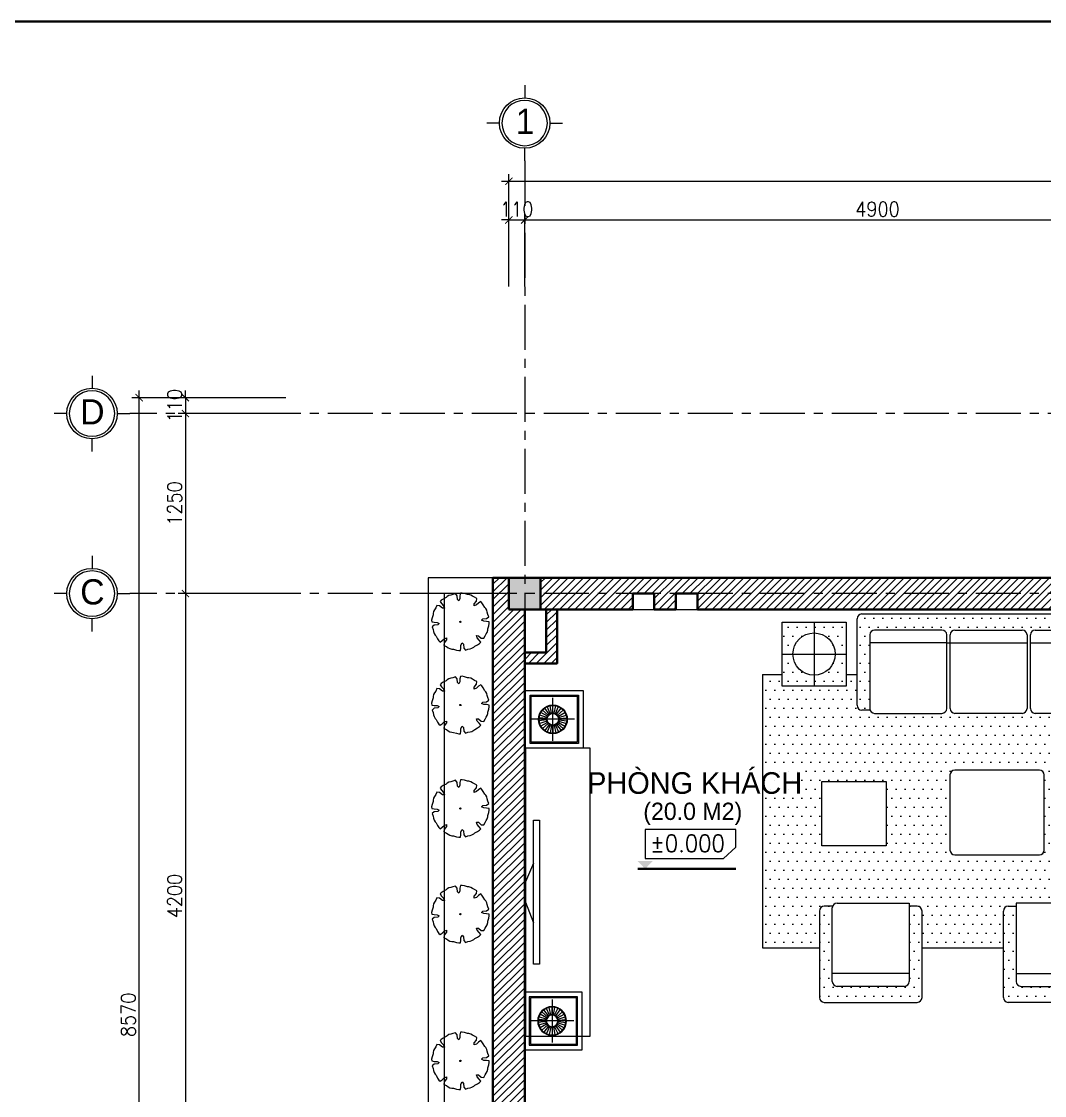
# Model space of a CAD drawing. Header units: millimetres. Extents: x -529782 to -142003, y -492574 to -273331.
# Drawn here: x -371507 to -364402, y -383213 to -375755 of the extents above; entities that cross this region are included whole.
import ezdxf
from ezdxf.enums import TextEntityAlignment as Align

# ---------------------------------------------------------------- set-up
doc = ezdxf.new("R2010")
doc.units = ezdxf.units.MM
doc.header["$LTSCALE"] = 500
doc.header["$MEASUREMENT"] = 0
doc.header["$PDMODE"] = 3
doc.linetypes.add('CENTER', pattern=[2, 1.25, -0.25, 0.25, -0.25])
doc.layers.get('0').update_dxf_attribs({"linetype": 'CONTINUOUS', "lineweight": 13})
doc.layers.get('Defpoints').update_dxf_attribs({"color": 255, "linetype": 'CONTINUOUS', "lineweight": 13})
for name, color, linetype, lineweight in [('1.cat 30', 30, 'CONTINUOUS', 35), ('1.cot', 2, 'CONTINUOUS', 35), ('2.thay 145', 145, 'CONTINUOUS', 18), ('3.manh 08', 8, 'CONTINUOUS', 9), ('7.tim 67', 67, 'CENTER', 9), ('8.vat lieu 08', 8, 'CONTINUOUS', 5), ('9.text \xad white', 7, 'CONTINUOUS', 15), ('CA.thay 145', 145, 'CONTINUOUS', 18), ('noithat', 15, 'CONTINUOUS', 9)]:
    doc.layers.add(name, color=color, linetype=linetype, lineweight=lineweight)
doc.styles.add('CA.JSC1', font='')
doc.styles.get("Standard").update_dxf_attribs({"font": 'txt.shx', "width": 0.9})
doc.styles.get('CA.JSC1').set_extended_font_data('.VnAvantH')
doc.dimstyles.new('CA 50', dxfattribs={"dimscale": 0, "dimtxt": 100, "dimasz": 50, "dimexe": 50, "dimexo": 0, "dimgap": 25, "dimtad": 1, "dimdec": 0, "dimzin": 0, "dimdsep": 46, "dimtxsty": 'Standard', "dimblk": 'ARCHTICK', "dimcen": 0.09, "dimdle": 50, "dimclrd": 256, "dimclre": 256, "dimclrt": 7, "dimadec": 0, "dimazin": 0, "dimtfac": 1, "dimtdec": 0, "dimtix": 1, "dimtmove": 2, "dimatfit": 3, "dimldrblk": 'DOT', "dimfxl": 1, "dimtolj": 1, "dimtzin": 0, "dimarcsym": 0})
pattern_1 = [(45, (-102908.4824256551, 0), (-26.51650429449553, 26.51650429449553), [])]

# ---------------------------------------------------------------- blocks, each defined once
blk = doc.blocks.new('A$C013112A4')
at = {"layer": 'noithat'}
for p, q in [((690.1861529126763, 2696.575533587486), (2609.243248306215, 2696.575533587486)), ((136.1642907708883, 2195.801147557795), (136.1642907708883, 2640.80114756152)), ((136.1642907708883, 2640.80114756152), (581.1642907783389, 2640.80114756152)), ((358.6642907708883, 2640.80114756152), (358.6642907708883, 2195.801147557795)), ((581.1642907783389, 2640.80114756152), (581.1642907783389, 2195.801147557795)), ((656.8111529052258, 2062.450533580035), (656.8111529052258, 2663.200533587486)), ((745.8111529126763, 2551.95053358376), (745.8111529126763, 2040.200533580035)), ((1246.436152912676, 2585.325533587486), (779.1861529126763, 2585.325533587486)), ((1279.811152912676, 2040.200533580035), (1279.811152912676, 2551.95053358376)), ((1303.48772765696, 2040.200533580035), (1303.48772765696, 2551.95053358376)), ((1336.86272765696, 2585.325533587486), (1804.11272765696, 2585.325533587486)), ((1837.48772765696, 2551.95053358376), (1837.48772765696, 2040.200533580035)), ((1860.451015025377, 2040.200533580035), (1860.451015025377, 2551.95053358376)), ((1893.826015025377, 2585.325533587486), (2361.076015032828, 2585.325533587486)), ((2394.451015032828, 2551.95053358376), (2394.451015032828, 2040.200533580035)), ((2417.414302401245, 2040.200533580035), (2417.414302401245, 2551.95053358376)), ((2450.789302401245, 2585.325533587486), (2575.868248298764, 2585.325533587486)), ((2450.789302401245, 2585.325533587486), (2575.868248298764, 2585.325533587486)), ((1279.811152912676, 2496.32553358376), (745.8111529126763, 2496.32553358376)), ((1280.524440281093, 2496.32553358376), (1303.48772765696, 2496.32553358376)), ((1303.48772765696, 2496.32553358376), (1837.48772765696, 2496.32553358376)), ((1860.451015025377, 2496.32553358376), (2394.451015032828, 2496.32553358376)), ((2417.414302401245, 2496.32553358376), (2575.868248298764, 2496.32553358376)), ((136.1642907708883, 2418.30114756152), (581.1642907783389, 2418.30114756152)), ((-0.0001907572150230408, 2277.234649293125), (-0.0001907572150230408, 1087.941459123045)), ((-0.0001907572150230408, 2277.234649293125), (136.1642907708883, 2277.234649293125)), ((656.8111529052258, 2273.308885712177), (581.1642907783389, 2273.308885712177)), ((581.1642907783389, 2195.801147557795), (136.1642907708883, 2195.801147557795)), ((3109.868248306215, 2195.950533580035), (3109.868248306215, 1451.256491895765)), ((2909.618248306215, 2162.575533580035), (2909.618248306215, 2006.825533580035)), ((2998.618248306215, 2162.575533580035), (2998.618248306215, 2040.200533580035)), ((745.8111529126763, 2029.075533580035), (690.1861529126763, 2029.075533580035)), ((779.1861529126763, 2006.825533580035), (1246.436152912676, 2006.825533580035)), ((1804.11272765696, 2006.825533580035), (1336.86272765696, 2006.825533580035)), ((2361.076015032828, 2006.825533580035), (1893.826015025377, 2006.825533580035)), ((2413.818357795477, 1484.631491895765), (2413.818357795477, 1951.881491903216)), ((2447.193357795477, 1985.256491903216), (2958.943357795477, 1985.256491903216)), ((2965.243248306215, 2006.825533580035), (2450.789302401245, 2006.825533580035)), ((2903.318357795477, 1985.256491903216), (2903.318357795477, 1451.256491895765)), ((2992.318357802927, 1951.881491903216), (2992.318357802927, 1484.631491895765)), ((1302.40634150058, 1579.169300027192), (1302.40634150058, 1057.229710567743)), ((1923.248618640006, 1612.544300027192), (1335.78134150058, 1612.544300027192)), ((1956.623618640006, 1057.229710567743), (1956.623618640006, 1579.169300027192)), ((413.5158284828067, 1087.941459123045, 151.0782434227291), (413.5158284828067, 1532.941459130496, 151.0782434227291)), ((413.5158284828067, 1532.941459130496, 151.0782434227291), (858.5158284902573, 1532.941459130496, 151.0782434227291)), ((858.5158284902573, 1532.941459130496, 151.0782434227291), (858.5158284902573, 1087.941459123045, 151.0782434227291)), ((2436.068357795477, 1451.256491895765), (2436.068357795477, 1395.631491895765)), ((2958.943357795477, 1451.256491895765), (2447.193357795477, 1451.256491895765)), ((3109.868248306215, 1451.256491895765), (3109.868248306215, 1395.631491895765)), ((2469.443357795477, 1362.256491895765), (3076.493248306215, 1362.256491895765)), ((2735.93770172447, 1201.357986886054), (2735.93770172447, 1362.256491895765)), ((2646.111011475325, 756.357986882329, 151.0782434227291), (2646.111011475325, 1201.357986886054, 151.0782434227291)), ((2646.111011475325, 1201.357986886054, 151.0782434227291), (3091.111011475325, 1201.357986886054, 151.0782434227291)), ((3091.111011475325, 1201.357986886054, 151.0782434227291), (3091.111011475325, 756.357986882329, 151.0782434227291)), ((-0.0001907572150230408, 1087.941459123045), (-0.0001907572150230408, 379.0305775702)), ((858.5158284902573, 1087.941459123045, 151.0782434227291), (413.5158284828067, 1087.941459123045, 151.0782434227291)), ((1335.78134150058, 1023.854710567743), (1923.248618640006, 1023.854710567743)), ((3091.111011475325, 756.357986882329, 151.0782434227291), (2646.111011475325, 756.357986882329, 151.0782434227291)), ((2735.93770172447, 379.0305775702), (2735.93770172447, 756.357986882329)), ((518.6848160922527, 689.7500190660357), (1019.309816099703, 689.7500190660357)), ((1019.309816099703, 689.7500190660357), (1019.309816099703, 144.6250190623105)), ((1762.271841794252, 689.7500190660357), (1762.271841794252, 144.6250190623105)), ((2262.896841801703, 689.7500190660357), (1762.271841794252, 689.7500190660357)), ((396.3098160922527, 634.1250190660357), (396.3098160922527, 33.37501906231046)), ((485.3098160922527, 667.5000190660357), (429.6848160922527, 667.5000190660357)), ((485.3098160922527, 144.6250190623105), (485.3098160922527, 656.3750190660357)), ((1074.934816099703, 667.5000190660357), (1019.309816099703, 667.5000190660357)), ((1108.309816099703, 33.37501906231046), (1108.309816099703, 634.1250190660357)), ((1673.271841794252, 33.37501906231046), (1673.271841794252, 634.1250190660357)), ((1706.646841794252, 667.5000190660357), (1762.271841794252, 667.5000190660357)), ((2296.271841801703, 667.5000190660357), (2351.896841801703, 667.5000190660357)), ((2296.271841801703, 144.6250190623105), (2296.271841801703, 656.3750190660357)), ((2385.271841801703, 634.1250190660357), (2385.271841801703, 33.37501906231046)), ((-0.0001907572150230408, 379.0305775702), (396.3098160922527, 379.0305775702)), ((1108.309816099703, 379.0305775702), (1673.271841794252, 379.0305775702)), ((2385.271841801703, 379.0305775702), (2735.93770172447, 379.0305775702)), ((1019.309816099703, 200.2500190623105), (485.3098160922527, 200.2500190623105)), ((1762.271841794252, 200.2500190623105), (2296.271841801703, 200.2500190623105)), ((985.9348160997033, 111.2500190623105), (518.6848160922527, 111.2500190623105)), ((1795.646841794252, 111.2500190623105), (2262.896841801703, 111.2500190623105)), ((429.6848160922527, 1.906231045722961e-05), (1074.934816099703, 1.906231045722961e-05)), ((2351.896841801703, 1.906231045722961e-05), (1706.646841794252, 1.906231045722961e-05))]:
    blk.add_line(p, q, dxfattribs=at)
blk.add_circle((358.6642907708883, 2418.30114756152), 146.6109455771365, dxfattribs=at)
for centre, radius, start, end in [((690.1861529126763, 2663.200533587486), 33.3750000003476, 90, 180), ((2609.243248306215, 2195.950533580035), 500.625000005214, 0, 90), ((779.1861529126763, 2551.95053358376), 33.3750000003476, 90, 180), ((1246.436152912676, 2551.95053358376), 33.3750000003476, 0, 90), ((1336.86272765696, 2551.95053358376), 33.37500000034925, 90, 180), ((1804.11272765696, 2551.95053358376), 33.37500000034561, 0, 90), ((1893.826015025377, 2551.95053358376), 33.37500000034925, 90, 180), ((2361.076015032828, 2551.95053358376), 33.37500000034561, 0, 90), ((2450.789302401245, 2551.95053358376), 33.37500000034197, 90, 180), ((2575.868248298764, 2162.575533580035), 422.750000004402, 0, 90), ((2575.868248298764, 2162.575533580035), 333.7500000034743, 0, 90), ((690.1861529126763, 2062.450533580035), 33.3750000003476, 180, 270), ((779.1861529126763, 2040.200533580035), 33.3750000003476, 180, 270), ((1246.436152912676, 2040.200533580035), 33.3750000003476, 270, 0), ((1336.86272765696, 2040.200533580035), 33.37500000034925, 180, 270), ((1804.11272765696, 2040.200533580035), 33.37500000034925, 270, 0), ((1893.826015025377, 2040.200533580035), 33.37500000034925, 180, 270), ((2361.076015032828, 2040.200533580035), 33.37500000034925, 270, 0), ((2450.789302401245, 2040.200533580035), 33.37500000034561, 180, 270), ((2965.243248306215, 2040.200533580035), 33.37500000034925, 270, 0), ((2447.193357795477, 1951.881491903216), 33.37500000034925, 90, 180), ((2958.943357795477, 1951.881491903216), 33.37500000034925, 0, 90), ((1335.78134150058, 1579.169300027192), 33.37500000034561, 90, 180), ((1923.248618640006, 1579.169300027192), 33.37500000034925, 0, 90), ((2447.193357795477, 1484.631491895765), 33.37500000034925, 180, 270), ((2958.943357795477, 1484.631491895765), 33.37500000034925, 270, 0), ((2469.443357795477, 1395.631491895765), 33.3750000003476, 180, 270), ((3076.493248306215, 1395.631491895765), 33.3750000003476, 270, 0), ((1335.78134150058, 1057.229710567743), 33.37500000034197, 180, 270), ((1923.248618640006, 1057.229710567743), 33.37500000034925, 270, 0), ((518.6848160922527, 656.3750190660357), 33.3750000003476, 90, 180), ((2262.896841801703, 656.3750190660357), 33.3750000003476, 0, 90), ((429.6848160922527, 634.1250190660357), 33.3750000003476, 90, 180), ((1074.934816099703, 634.1250190660357), 33.3750000003476, 0, 90), ((1706.646841794252, 634.1250190660357), 33.3750000003476, 90, 180), ((2351.896841801703, 634.1250190660357), 33.3750000003476, 0, 90), ((518.6848160922527, 144.6250190623105), 33.3750000003476, 180, 270), ((985.9348160997033, 144.6250190623105), 33.3750000003476, 270, 0), ((1795.646841794252, 144.6250190623105), 33.3750000003476, 180, 270), ((2262.896841801703, 144.6250190623105), 33.3750000003476, 270, 0), ((429.6848160922527, 33.37501906231046), 33.3750000003476, 180, 270), ((1074.934816099703, 33.37501906231046), 33.3750000003476, 270, 0), ((1706.646841794252, 33.37501906231046), 33.3750000003476, 180, 270), ((2351.896841801703, 33.37501906231046), 33.3750000003476, 270, 0)]:
    blk.add_arc(centre, radius, start, end, dxfattribs=at)
blk = doc.blocks.new('A$C5087272F')
at = {"layer": 'noithat'}
for p, q in [((-0.0007299021817743778, 500.000033332326), (499.9992700978182, 500.000033332326)), ((-0.0007299021817743778, 3.333232598379254e-05), (-0.0007299021817743778, 500.000033332326)), ((499.9992700978182, 500.000033332326), (499.9992700978182, 3.333232598379254e-05)), ((39.99927009781823, 460.000033332326), (459.9992700978182, 460.000033332326)), ((39.99927009781823, 40.00003333232598), (39.99927009781823, 460.000033332326)), ((49.99927009781823, 450.000033332326), (449.9992700978182, 450.000033332326)), ((49.99927009781823, 50.00003333232598), (49.99927009781823, 450.000033332326)), ((250.364759543445, 425.4739536031266), (250.364759543445, 50.47395360312657)), ((449.9992700978182, 450.000033332326), (449.9992700978182, 50.00003333232598)), ((459.9992700978182, 460.000033332326), (459.9992700978182, 40.00003333232598)), ((200.1197593673132, 260.3444689720054), (140.7393046258949, 286.7823507695575)), ((205.8688248484395, 270.302142476954), (153.2827202170156, 308.5081838763435)), ((213.5625761910342, 278.8469190023025), (170.0690867765807, 327.1513326599379)), ((222.864759543445, 285.6053508094628), (190.364759543445, 341.8970020546694)), ((233.3688248484395, 290.2820619999547), (213.2827202170156, 352.1007355584879)), ((244.6156940623187, 292.6726578458329), (237.8213439448737, 357.3165810464998)), ((256.1138250171207, 292.6726578458329), (262.9081751345657, 357.3165810464998)), ((267.3606942309998, 290.2820619999547), (287.4467988624237, 352.1007355584879)), ((277.864759543445, 285.6053508094628), (310.364759543445, 341.8970020546694)), ((287.1669428884052, 278.8469190023025), (330.6604323028587, 327.1513326599379)), ((294.8606942309998, 270.302142476954), (347.4467988624237, 308.5081838763435)), ((300.6097597121261, 260.3444689720054), (359.990214460995, 286.7823507695575)), ((437.864759543445, 237.9739536031266), (62.86475954344496, 237.9739536031266)), ((195.364759543445, 237.9739536031266), (130.364759543445, 237.9739536031266)), ((196.5666415034793, 249.4090965970536), (132.9870474501513, 262.9233565016766)), ((196.5666415034793, 226.5388106054743), (132.9870474501513, 213.0245507045765)), ((200.1197593673132, 215.6034382342477), (140.7393046258949, 189.1655564329703)), ((205.8688248484395, 205.6457647255738), (153.2827202170156, 167.4397233261843)), ((213.5625761910342, 197.1009882002254), (170.0690867765807, 148.7965745463152)), ((222.864759543445, 190.342556393065), (190.364759543445, 134.0509051478584)), ((277.864759543445, 190.342556393065), (310.364759543445, 134.0509051478584)), ((287.1669428884052, 197.1009882002254), (330.6604323028587, 148.7965745463152)), ((294.8606942309998, 205.6457647255738), (347.4467988624237, 167.4397233261843)), ((300.6097597121261, 215.6034382342477), (359.990214460995, 189.1655564329703)), ((304.1628775834106, 249.4090965970536), (367.742471629288, 262.9233565016766)), ((304.1628775834106, 226.5388106054743), (367.742471629288, 213.0245507045765)), ((305.364759543445, 237.9739536031266), (370.364759543445, 237.9739536031266)), ((233.3688248484395, 185.6658452062984), (213.2827202170156, 123.8471716477652)), ((244.6156940623187, 183.275249356695), (237.8213439448737, 118.6313261597534)), ((256.1138250171207, 183.275249356695), (262.9081751345657, 118.6313261597534)), ((267.3606942309998, 185.6658452062984), (287.4467988624237, 123.8471716477652)), ((499.9992700978182, 3.333232598379254e-05), (-0.0007299021817743778, 3.333232598379254e-05)), ((459.9992700978182, 40.00003333232598), (39.99927009781823, 40.00003333232598)), ((449.9992700978182, 50.00003333232598), (49.99927009781823, 50.00003333232598))]:
    blk.add_line(p, q, dxfattribs=at)
for radius in [125, 120, 55, 50]:
    blk.add_circle((250.364759543445, 237.9739536031266), radius, dxfattribs=at)
blk = doc.blocks.new('ki hieu cost')
at = {"layer": '1.cat 30'}
blk.add_line((-119312.6479903211, -196389.5266377838), (-118175.9534743076, -196389.5266377837), dxfattribs=at)
at = {"layer": '3.manh 08'}
blk.add_lwpolyline([(-119227.225577535, -195933.8747298737), (-119227.225577535, -196268.1983629046), (-118320.4604987512, -196268.1983629046), (-118175.9534743076, -196138.8011558482), (-118175.9534743076, -195933.8747298737)], close=True, dxfattribs=at)
blk.add_solid([(-119312.6479903211, -196299.0221607631), (-119141.803164749, -196299.0221607631), (-119227.225577535, -196389.5266377839)], dxfattribs=at)
blk = doc.blocks.new('A$C4C885104')
at = {"color": 116}
for p, q in [((316.8008278906345, 1108.683531083167), (295.8722552955151, 1089.668938875198)), ((353.90112221241, 1131.769455332309), (316.8008278906345, 1108.683531083167)), ((391.9539651125669, 1141.274789348245), (353.90112221241, 1131.769455332309)), ((436.6658100187778, 1150.784047540277), (391.9539651125669, 1141.274789348245)), ((488.6582685410976, 1170.073332030326), (436.6658100187778, 1150.784047540277)), ((523.2338181063533, 1127.694199115038), (488.6582685410976, 1170.073332030326)), ((530.8443866893649, 1051.643678631634), (523.2338181063533, 1127.694199115038)), ((582.2152336016297, 1127.694199115038), (579.362497895956, 1069.298544041812)), ((590.7773687541485, 1179.303973764181), (582.2152336016297, 1127.694199115038)), ((626.0363964810967, 1180.779463738203), (590.9718065112829, 1179.016527913511)), ((674.1872363835573, 1171.091655563563), (626.0363964810967, 1180.779463738203)), ((735.6963426545262, 1151.897532328963), (674.1872363835573, 1171.091655563563)), ((763.951683267951, 1150.556445363909), (735.6963426545262, 1151.897532328963)), ((806.5286409407854, 1140.67340945825), (763.951683267951, 1150.556445363909)), ((840.1634260341525, 1120.514920104295), (806.5286409407854, 1140.67340945825)), ((878.5079255625606, 1095.650363322347), (840.1634260341525, 1120.514920104295)), ((108.3223132416606, 928.0125306583941), (85.21269899606705, 877.6437764950097)), ((162.7678298652172, 922.4715949036181), (108.3223132416606, 928.0125306583941)), ((221.9800174385309, 874.0717957802117), (162.7678298652172, 922.4715949036181)), ((174.0000470802188, 1006.677533041686), (204.473745688796, 964.1375089287758)), ((197.8864303231239, 1032.629086423665), (174.3408041521907, 1006.611803103238)), ((238.7920089364052, 1059.793210025877), (197.8864303231239, 1032.629086423665)), ((204.473745688796, 964.1375089287758), (243.7894519716501, 920.8273653835058)), ((295.8722552955151, 1089.668938875198), (238.7920089364052, 1059.793210025877)), ((243.7894519716501, 920.8273653835058), (261.6728151217103, 873.3919323831797)), ((558.4339253008366, 1023.12375240773), (530.8443866893649, 1051.643678631634)), ((579.362497895956, 1069.298544041812), (558.4339253008366, 1023.12375240773)), ((874.2528812214732, 919.3636479377747), (874.9314493313432, 959.0203841254115)), ((921.7349730953574, 937.2313998639584), (874.2528812214732, 919.3636479377747)), ((874.9314493313432, 959.0203841254115), (923.3798379153013, 1018.174386106431)), ((928.9252418875694, 1072.564439073205), (878.5079255625606, 1095.650363322347)), ((965.0867357477546, 976.5084720775485), (921.7349730953574, 937.2313998639584)), ((923.3798379153013, 1018.174386106431), (928.9252418875694, 1072.564439073205)), ((1007.667621448636, 1006.950263235718), (965.0867357477546, 976.5084720775485)), ((1033.645683541894, 983.0893143303692), (1007.60379087925, 1006.611803103238)), ((1060.835544556379, 942.2219700105488), (1033.645683541894, 983.0893143303692)), ((1090.742624059319, 885.1997763514519), (1060.835544556379, 942.2219700105488)), ((1109.77395555377, 864.2937315702438), (1090.742624059319, 885.1997763514519)), ((9.701128542423248, 673.5248466357589), (-0.0001368746161460876, 625.4213227592409)), ((28.91413167864084, 734.9715481288731), (9.701128542423248, 673.5248466357589)), ((30.25457375496626, 763.201085370034), (28.91413167864084, 734.9715481288731)), ((40.14733090251684, 805.732280086726), (30.25457375496626, 763.201085370034)), ((60.3266307413578, 839.3359756208956), (40.14733090251684, 805.732280086726)), ((85.21269899606705, 877.6437764950097), (60.3266307413578, 839.3359756208956)), ((261.6728151217103, 873.3919323831797), (221.9800174385309, 874.0717957802117)), ((1132.883569799364, 827.2289132736623), (1109.77395555377, 864.2937315702438)), ((1128.806269057095, 658.0616332218051), (1171.226105317473, 692.6051687821746)), ((1142.400217555463, 789.2124824263155), (1132.883569799364, 827.2289132736623)), ((1151.916865311563, 744.5465362593532), (1142.400217555463, 789.2124824263155)), ((1171.226105317473, 692.6051687821746), (1151.916865311563, 744.5465362593532)), ((-0.0001368746161460876, 625.4213227592409), (1.766497045755386, 590.3902083970606)), ((1.480732470750809, 590.1949806697667), (53.13734395802021, 581.641259200871)), ((53.13734395802021, 522.7187835760415), (10.71848971396685, 488.175248015672)), ((10.71848971396685, 488.175248015672), (30.02674770355225, 436.2338805347681)), ((53.13734395802021, 581.641259200871), (111.5924027115107, 578.7913267724216)), ((129.2646339610219, 530.322854578495), (53.13734395802021, 522.7187835760415)), ((111.5924027115107, 578.7913267724216), (157.8126132115722, 557.8823388591409)), ((157.8126132115722, 557.8823388591409), (129.2646339610219, 530.322854578495)), ((1024.130999803543, 622.8980779387057), (1052.678979061544, 650.456581171602)), ((1070.351210311055, 601.9881089814007), (1024.130999803543, 622.8980779387057)), ((1052.678979061544, 650.456581171602), (1128.806269057095, 658.0616332218051)), ((1128.806269057095, 599.138176549226), (1070.351210311055, 601.9881089814007)), ((1180.463862560689, 590.5844550840557), (1128.806269057095, 599.138176549226)), ((1151.689039260149, 417.5783503837883), (1153.030463352799, 445.8078876212239)), ((1153.030463352799, 445.8078876212239), (1172.243466481566, 507.2545891180634)), ((1172.243466481566, 507.2545891180634), (1181.943749897182, 555.3581129908562)), ((1181.943749897182, 555.3581129908562), (1180.17711597681, 590.3902083970606)), ((30.02674770355225, 436.2338805347681), (39.54339545965195, 391.5669533237815)), ((39.54339545965195, 391.5669533237815), (49.06004321575165, 353.5505224764347)), ((49.06004321575165, 353.5505224764347), (72.17063947021961, 316.4857041798532)), ((72.17063947021961, 316.4857041798532), (91.20197096467018, 295.5796593986452)), ((91.20197096467018, 295.5796593986452), (121.1090504676104, 238.5574657395482)), ((121.1090504676104, 238.5574657395482), (148.2979294732213, 197.691102463752)), ((216.8568772748113, 204.2719447165728), (260.2096219360828, 243.5490169301629)), ((307.0131456926465, 221.7590516246855), (258.5637750998139, 162.6050496473908)), ((260.2096219360828, 243.5490169301629), (307.691713809967, 261.4157878160477)), ((307.691713809967, 261.4157878160477), (307.0131456926465, 221.7590516246855)), ((920.2707979008555, 307.3875033706427), (959.9635955765843, 306.7076399698853)), ((938.1541610509157, 259.9520703665912), (920.2707979008555, 307.3875033706427)), ((977.4698673337698, 216.6419268213212), (938.1541610509157, 259.9520703665912)), ((959.9635955765843, 306.7076399698853), (1019.175783157349, 258.3088218942285)), ((1019.175783157349, 258.3088218942285), (1073.621299773455, 252.7669050954282)), ((1073.621299773455, 252.7669050954282), (1096.731896027923, 303.1366402991116)), ((1096.731896027923, 303.1366402991116), (1121.616982273757, 341.4434601292014)), ((1121.616982273757, 341.4434601292014), (1141.796282112598, 375.0471556670964)), ((1141.796282112598, 375.0471556670964), (1151.689039260149, 417.5783503837883)), ((148.2979294732213, 197.691102463752), (174.3408041521907, 174.167632650584)), ((174.2759915664792, 173.829172514379), (216.8568772748113, 204.2719447165728)), ((258.5637750998139, 162.6050496473908), (253.0183711349964, 108.2149966806173)), ((253.0183711349964, 108.2149966806173), (303.4356874525547, 85.12907242774963)), ((303.4356874525547, 85.12907242774963), (341.7801869884133, 60.26451564580202)), ((341.7801869884133, 60.26451564580202), (375.4159540832043, 40.10700733587146)), ((375.4159540832043, 40.10700733587146), (417.9919297471642, 30.22397143021226)), ((417.9919297471642, 30.22397143021226), (446.2482523694634, 28.88190342113376)), ((446.2482523694634, 28.88190342113376), (507.7573586478829, 9.688761230558157)), ((507.7573586478829, 9.688761230558157), (555.9072165340185, -2.798810601234436e-05)), ((555.9072165340185, -2.798810601234436e-05), (590.9718065112829, 1.763888884335756)), ((591.1672262698412, 1.476443029940128), (599.7283794134855, 53.08523663878441)), ((599.7283794134855, 53.08523663878441), (602.5820971354842, 111.4808917082846)), ((602.5820971354842, 111.4808917082846), (623.5106697231531, 157.6566643863916)), ((623.5106697231531, 157.6566643863916), (651.0992263332009, 129.1367381624877)), ((651.0992263332009, 129.1367381624877), (658.709794908762, 53.08523663878441)), ((658.709794908762, 53.08523663878441), (693.2863264903426, 10.70610371977091)), ((693.2863264903426, 10.70610371977091), (745.2787850052118, 29.99636925384402)), ((745.2787850052118, 29.99636925384402), (789.9896479025483, 39.50464640185237)), ((789.9896479025483, 39.50464640185237), (828.0424908101559, 49.00998041778803)), ((828.0424908101559, 49.00998041778803), (865.1437671333551, 72.09688571467996)), ((865.1437671333551, 72.09688571467996), (886.0723397284746, 91.11049687862396)), ((886.0723397284746, 91.11049687862396), (943.1516040787101, 120.9872067682445)), ((943.1516040787101, 120.9872067682445), (984.0571826919913, 148.1503493264318)), ((1007.943565934896, 174.1019027121365), (977.4698673337698, 216.6419268213212)), ((984.0571826919913, 148.1503493264318), (1007.60379087925, 174.167632650584))]:
    blk.add_line(p, q, dxfattribs=at)
blk.add_ellipse((590.9718065112829, 590.3902083970606), major_axis=(-12.27511061385772, 5.040717177489792e-09), ratio=0.9990173375210415, dxfattribs=at)
blk = doc.blocks.new('khung co loan')
at = {"layer": '1.cat 30'}
blk.add_lwpolyline([(1158.281703106128, -14553.47590842255), (1158.281703106128, -303.4759079545038), (20658.28170374641, -303.4759079545038), (20658.28170374641, -14553.47590842255)], close=True, dxfattribs=at)
blk = doc.blocks.new('A$C41BA5761')
at = {"layer": '2.thay 145'}
blk.add_lwpolyline([(839.9994073519047, 524.9998310285737, -3898660.642287513), (839.9994073521084, 525.0001542164828, 1.154242490888426e-06), (839.9994073524431, 524.9999926225864, 1.154242490888426e-06)], format="xyb", dxfattribs=at)
at = {"layer": '3.manh 08'}
for p, q in [((524.9994049160159, 1050.000159478077), (524.9994049160159, 875.0001713204256)), ((174.9994048396911, 525.0001523148676), (-0.000583361616008915, 525.0001523148676)), ((874.9994049923262, 525.0001523148676), (1049.999393193633, 525.0001523148676)), ((524.9994049160159, 0.0001831847475841641), (524.9994049160159, 175.000171342399))]:
    blk.add_line(p, q, dxfattribs=at)
blk.add_arc((524.9994049160159, 525.0001713313977), 349.9999999890093, 359.9999968883953, 359.9999381014106, dxfattribs=at)
blk = doc.blocks.new('_ArchTick')
at = {"color": 1, "linetype": 'ByBlock', "const_width": 0.150000081}
blk.add_lwpolyline([(-0.5000002699998731, -0.5000002699998731), (0.5000002699998731, 0.5000002699998731)], dxfattribs=at)
blk = doc.blocks.new('*D628')
at = {"layer": '7.tim 67', "linetype": 'Continuous', "lineweight": -2, "transparency": 16777216}
for p, q in [((5.823591963835773e-11, 2483.999999999942), (-49.99999999994176, 2483.999999999942)), ((5.820766091346741e-11, 2022.499999999942), (5.82389812553556e-11, 2533.999999999942)), ((5.823591963835773e-11, 2483.999999999942), (110.0000000000582, 2483.999999999942)), ((110.0000000000582, 2022.499999999942), (110.0000000000582, 2533.999999999942)), ((110.0000000000582, 2483.999999999942), (160.0000000000582, 2483.999999999942))]:
    blk.add_line(p, q, dxfattribs=at)
at = {"layer": 'Defpoints', "color": 0, "linetype": 'Continuous', "transparency": 16777216}
for p in [(110.0000000000582, 2483.999999999942), (5.820766091346741e-11, 2022.499999999942), (110.0000000000582, 2022.499999999942)]:
    blk.add_point(p, dxfattribs=at)
at = {"layer": '7.tim 67', "linetype": 'Continuous', "lineweight": -2, "transparency": 16777216, "xscale": 50, "yscale": 50, "zscale": 50}
blk.add_blockref('_ArchTick', (5.823591963835773e-11, 2483.999999999942), dxfattribs=at)
at = {"layer": '7.tim 67', "linetype": 'Continuous', "lineweight": -2, "transparency": 16777216, "xscale": 50, "yscale": 50, "zscale": 50, "rotation": 180}
blk.add_blockref('_ArchTick', (110.0000000000582, 2483.999999999942), dxfattribs=at)
at = {"layer": '7.tim 67', "color": 7, "linetype": 'Continuous', "transparency": 16777216, "insert": (55.00000000005824, 2558.999999999942), "char_height": 100, "attachment_point": 5}
blk.add_mtext('\\A1;110', dxfattribs=at)
blk = doc.blocks.new('_DOT')
at = {"color": 1, "linetype": 'ByBlock'}
blk.add_line((-0.5, 0), (-1, 0), dxfattribs=at)
at = {"color": 1, "linetype": 'ByBlock', "const_width": 0.5}
blk.add_lwpolyline([(-0.25, 0, 1), (0.25, 0, 1)], format="xyb", close=True, dxfattribs=at)
blk = doc.blocks.new('*D629')
at = {"layer": '7.tim 67', "linetype": 'Continuous', "lineweight": -2, "transparency": 16777216}
for p, q in [((60.00000000005824, 2483.999999999942), (5060.000000000058, 2483.999999999942)), ((110.0000000000582, 2022.499999999942), (110.0000000000582, 2533.999999999942)), ((5010.000000000058, 2022.499999999942), (5010.000000000058, 2533.999999999942))]:
    blk.add_line(p, q, dxfattribs=at)
at = {"layer": 'Defpoints', "color": 0, "linetype": 'Continuous', "transparency": 16777216}
for p in [(5010.000000000058, 2483.999999999942), (110.0000000000582, 2022.499999999942), (5010.000000000058, 2022.499999999942)]:
    blk.add_point(p, dxfattribs=at)
at = {"layer": '7.tim 67', "linetype": 'Continuous', "lineweight": -2, "transparency": 16777216, "xscale": 50, "yscale": 50, "zscale": 50, "rotation": 180}
blk.add_blockref('_ArchTick', (110.0000000000582, 2483.999999999942), dxfattribs=at)
at = {"layer": '7.tim 67', "linetype": 'Continuous', "lineweight": -2, "transparency": 16777216, "xscale": 50, "yscale": 50, "zscale": 50}
blk.add_blockref('_ArchTick', (5010.000000000058, 2483.999999999942), dxfattribs=at)
at = {"layer": '7.tim 67', "color": 7, "linetype": 'Continuous', "transparency": 16777216, "insert": (2560.000000000058, 2558.999999999942), "char_height": 100, "attachment_point": 5}
blk.add_mtext('\\A1;4900', dxfattribs=at)
blk = doc.blocks.new('*D633')
at = {"layer": '7.tim 67', "linetype": 'Continuous', "lineweight": -2, "transparency": 16777216}
for p, q in [((5.820766091346741e-11, 2022.499999999942), (5.825542213863416e-11, 2802.499999999942)), ((10220.00000000006, 2022.499999999942), (10220.00000000006, 2802.499999999942)), ((-49.99999999994175, 2752.499999999942), (10270.00000000006, 2752.499999999942))]:
    blk.add_line(p, q, dxfattribs=at)
at = {"layer": 'Defpoints', "color": 0, "linetype": 'Continuous', "transparency": 16777216}
for p in [(10220.00000000006, 2752.499999999942), (5.820766091346741e-11, 2022.499999999942), (10220.00000000006, 2022.499999999942)]:
    blk.add_point(p, dxfattribs=at)
at = {"layer": '7.tim 67', "linetype": 'Continuous', "lineweight": -2, "transparency": 16777216, "xscale": 50, "yscale": 50, "zscale": 50, "rotation": 180}
blk.add_blockref('_ArchTick', (5.825236052163629e-11, 2752.499999999942), dxfattribs=at)
at = {"layer": '7.tim 67', "linetype": 'Continuous', "lineweight": -2, "transparency": 16777216, "xscale": 50, "yscale": 50, "zscale": 50}
blk.add_blockref('_ArchTick', (10220.00000000006, 2752.499999999942), dxfattribs=at)
at = {"layer": '7.tim 67', "color": 7, "linetype": 'Continuous', "transparency": 16777216, "insert": (5110.000000000058, 2827.499999999942), "char_height": 100, "attachment_point": 5}
blk.add_mtext('\\A1;10220', dxfattribs=at)
blk = doc.blocks.new('*D634')
at = {"layer": '7.tim 67', "linetype": 'Continuous', "lineweight": -2, "transparency": 16777216}
for p, q in [((-2246.000000000058, 1250.000000000058), (-2246.000000000058, 1300.000000000058)), ((-1548.000000000058, 1250.000000000058), (-2296.000000000058, 1250.000000000058)), ((-2246.000000000058, 1250.000000000058), (-2246.000000000058, 1140.000000000058)), ((-1548.000000000058, 1140.000000000058), (-2296.000000000058, 1140.000000000058)), ((-2246.000000000058, 1140.000000000058), (-2246.000000000058, 1090.000000000058))]:
    blk.add_line(p, q, dxfattribs=at)
at = {"layer": 'Defpoints', "color": 0, "linetype": 'Continuous', "transparency": 16777216}
for p in [(-1548.000000000058, 1250.000000000058), (-2246.000000000058, 1140.000000000058), (-1548.000000000058, 1140.000000000058)]:
    blk.add_point(p, dxfattribs=at)
at = {"layer": '7.tim 67', "linetype": 'Continuous', "lineweight": -2, "transparency": 16777216, "xscale": 50, "yscale": 50, "zscale": 50}
for p, rotation in [((-2246.000000000058, 1250.000000000058), 270), ((-2246.000000000058, 1140.000000000058), 90)]:
    blk.add_blockref('_ArchTick', p, dxfattribs=dict(at, rotation=rotation))
at = {"layer": '7.tim 67', "color": 7, "linetype": 'Continuous', "transparency": 16777216, "insert": (-2321.000000000059, 1195.000000000058), "char_height": 100, "attachment_point": 5, "rotation": 90}
blk.add_mtext('\\A1;110', dxfattribs=at)
blk = doc.blocks.new('*D635')
at = {"layer": '7.tim 67', "linetype": 'Continuous', "lineweight": -2, "transparency": 16777216}
for p, q in [((-1548.000000000058, 1140.000000000058), (-2296.000000000058, 1140.000000000058)), ((-2246.000000000058, 1190.000000000058), (-2246.000000000058, -160.000000000058)), ((-1548.000000000058, -110.0000000000582), (-2296.000000000058, -110.000000000058))]:
    blk.add_line(p, q, dxfattribs=at)
at = {"layer": 'Defpoints', "color": 0, "linetype": 'Continuous', "transparency": 16777216}
for p in [(-1548.000000000058, 1140.000000000058), (-2246.000000000058, -110.000000000058), (-1548.000000000058, -110.0000000000582)]:
    blk.add_point(p, dxfattribs=at)
at = {"layer": '7.tim 67', "linetype": 'Continuous', "lineweight": -2, "transparency": 16777216, "xscale": 50, "yscale": 50, "zscale": 50}
for p, rotation in [((-2246.000000000058, 1140.000000000058), 90), ((-2246.000000000058, -110.000000000058), 270)]:
    blk.add_blockref('_ArchTick', p, dxfattribs=dict(at, rotation=rotation))
at = {"layer": '7.tim 67', "color": 7, "linetype": 'Continuous', "transparency": 16777216, "insert": (-2321.000000000058, 514.9999999999998), "char_height": 100, "attachment_point": 5, "rotation": 90}
blk.add_mtext('\\A1;1250', dxfattribs=at)
blk = doc.blocks.new('*D636')
at = {"layer": '7.tim 67', "linetype": 'Continuous', "lineweight": -2, "transparency": 16777216}
for p, q in [((-2246.000000000057, -60.00000000005801), (-2246.000000000058, -4359.999999999999)), ((-1548.000000000058, -110.0000000000582), (-2296.000000000057, -110.000000000058)), ((-1548.000000000058, -4310), (-2296.000000000058, -4309.999999999999))]:
    blk.add_line(p, q, dxfattribs=at)
at = {"layer": 'Defpoints', "color": 0, "linetype": 'Continuous', "transparency": 16777216}
for p in [(-1548.000000000058, -110.0000000000582), (-2246.000000000058, -4309.999999999999), (-1548.000000000058, -4310)]:
    blk.add_point(p, dxfattribs=at)
at = {"layer": '7.tim 67', "linetype": 'Continuous', "lineweight": -2, "transparency": 16777216, "xscale": 50, "yscale": 50, "zscale": 50}
for p, rotation in [((-2246.000000000057, -110.000000000058), 90), ((-2246.000000000058, -4309.999999999999), 270)]:
    blk.add_blockref('_ArchTick', p, dxfattribs=dict(at, rotation=rotation))
at = {"layer": '7.tim 67', "color": 7, "linetype": 'Continuous', "transparency": 16777216, "insert": (-2321.000000000057, -2210.000000000029), "char_height": 100, "attachment_point": 5, "rotation": 90}
blk.add_mtext('\\A1;4200', dxfattribs=at)
blk = doc.blocks.new('*D639')
at = {"layer": '7.tim 67', "linetype": 'Continuous', "lineweight": -2, "transparency": 16777216}
for p, q in [((-2567.00000000006, -7369.999999999999), (-2567.000000000058, 1300.000000000058)), ((-1548.000000000058, 1250.000000000058), (-2617.000000000058, 1250.000000000058)), ((-1548.000000000058, -7320), (-2617.00000000006, -7319.999999999999))]:
    blk.add_line(p, q, dxfattribs=at)
at = {"layer": 'Defpoints', "color": 0, "linetype": 'Continuous', "transparency": 16777216}
for p in [(-2567.000000000058, 1250.000000000058), (-1548.000000000058, 1250.000000000058), (-1548.000000000058, -7320)]:
    blk.add_point(p, dxfattribs=at)
at = {"layer": '7.tim 67', "linetype": 'Continuous', "lineweight": -2, "transparency": 16777216, "xscale": 50, "yscale": 50, "zscale": 50}
for p, rotation in [((-2567.000000000058, 1250.000000000058), 90), ((-2567.00000000006, -7319.999999999999), 270)]:
    blk.add_blockref('_ArchTick', p, dxfattribs=dict(at, rotation=rotation))
at = {"layer": '7.tim 67', "color": 7, "linetype": 'Continuous', "transparency": 16777216, "insert": (-2642.000000000059, -3034.999999999971), "char_height": 100, "attachment_point": 5, "rotation": 90}
blk.add_mtext('\\A1;8570', dxfattribs=at)
blk = doc.blocks.new('sdfdggh')
at = {"layer": '7.tim 67', "ltscale": 0.5}
for p, q in [((110.0000000000582, 2894.499999999942), (110.0000000000582, -9823.000000000058)), ((12554.49999999994, 1140.000000000058), (-2632.000000000058, 1140.000000000058)), ((12554.49999999994, -110), (-2632.000000000058, -110))]:
    blk.add_line(p, q, dxfattribs=at)
at = {"layer": '2.thay 145', "xscale": 0.5, "yscale": 0.5, "zscale": 0.5}
for p in [(-152.4997024579789, 2894.499908407568), (-3156.999696596875, 877.4999238426099), (-3156.999696596875, -372.5000761574483)]:
    blk.add_blockref('A$C41BA5761', p, dxfattribs=at)
at = {"layer": '9.text \xad white', "style": 'CA.JSC1'}
for s, p in [('1', (112.7503165227245, 3168.749930287537)), ('d', (-2891.749677616288, 1151.749945722579)), ('c', (-2891.749677616288, -98.25005427747965))]:
    blk.add_text(s, height=174.9999882000658, dxfattribs=at).set_placement(p, align=Align.MIDDLE)
at = {"layer": '7.tim 67', "color": 9, "linetype": 'Continuous'}
for base, p1, p2, picture, middle in [((10220.00000000006, 2752.499999999942), (5.820766091346741e-11, 2022.499999999942), (10220.00000000006, 2022.499999999942), '*D633', (5110.000000000058, 2827.499999999942)), ((110.0000000000582, 2483.999999999942), (5.820766091346741e-11, 2022.499999999942), (110.0000000000582, 2022.499999999942), '*D628', (55.00000000005824, 2558.999999999942)), ((5010.000000000058, 2483.999999999942), (110.0000000000582, 2022.499999999942), (5010.000000000058, 2022.499999999942), '*D629', (2560.000000000058, 2558.999999999942))]:
    dim = blk.add_linear_dim(base=base, p1=p1, p2=p2, dimstyle='CA 50', override={"dimscale": 1}, dxfattribs=at)
    dim.commit()
    dim.dimension.update_dxf_attribs({"geometry": picture, "text_midpoint": middle})
for base, p1, p2, picture, middle in [((-2567.000000000058, 1250.000000000058), (-1548.000000000058, -7320), (-1548.000000000058, 1250.000000000058), '*D639', (-2642.000000000059, -3034.999999999971)), ((-2246.000000000058, 1140.000000000058), (-1548.000000000058, 1250.000000000058), (-1548.000000000058, 1140.000000000058), '*D634', (-2321.000000000059, 1195.000000000058)), ((-2246.000000000058, -110.000000000058), (-1548.000000000058, 1140.000000000058), (-1548.000000000058, -110.0000000000582), '*D635', (-2321.000000000058, 514.9999999999998)), ((-2246.000000000058, -4309.999999999999), (-1548.000000000058, -110.0000000000582), (-1548.000000000058, -4310), '*D636', (-2321.000000000057, -2210.000000000029))]:
    dim = blk.add_linear_dim(base=base, p1=p1, p2=p2, angle=90, dimstyle='CA 50', override={"dimscale": 1}, dxfattribs=at)
    dim.commit()
    dim.dimension.update_dxf_attribs({"geometry": picture, "text_midpoint": middle})

msp = doc.modelspace()

# ---------------------------------------------------------------- hatches: boundary and pattern name
at = {"layer": '1.cot'}
msp.add_hatch(color=256, dxfattribs=at).paths.add_polyline_path([(-367902.3003316876, -379617.4999999998), (-368122.3003316876, -379617.4999999998), (-368122.3003316876, -379837.4999999998), (-367902.3003316876, -379837.4999999998)])
at = {"layer": '8.vat lieu 08'}
h = msp.add_hatch(dxfattribs=at)
h.set_pattern_fill('ANSI31', color=256, scale=300, style=0)
h.set_pattern_definition(pattern_1)
h.paths.add_polyline_path([(-366562.3003316962, -383817.4999999998), (-367192.3003316875, -383817.4999999997), (-367192.3003316876, -384037.4999999998), (-366562.3003316962, -384037.4999999999)], flags=17)
h.paths.add_polyline_path([(-363222.3003316876, -383817.4999999998), (-363662.3003316876, -383817.4999999999), (-363662.3003316876, -384037.5000000001), (-363222.3003316876, -384037.5000000002)])
h.paths.add_polyline_path([(-367792.3003316876, -383817.4999999997), (-367902.3003316876, -383817.4999999998), (-367902.3003316876, -384037.4999999998), (-367792.3003316876, -384037.4999999998)], flags=17)
h.paths.add_polyline_path([(-367902.3003316876, -379837.4999999998), (-367262.3003316877, -379837.4999999998), (-367262.3003316876, -379727.4999999994), (-367112.3003316876, -379727.4999999994), (-367112.3003316877, -379837.4999999998), (-366962.3003316877, -379837.4999999998), (-366962.3003316876, -379727.4999999999), (-366812.3003316876, -379727.4999999999), (-366812.3003316877, -379837.4999999998), (-363512.3003316877, -379837.4999999998), (-363512.3003316876, -379727.4999999999), (-363362.3003316876, -379727.4999999999), (-363362.3003316877, -379837.4999999999), (-363222.3003316876, -379837.4999999999), (-363222.3003316876, -379617.4999999998), (-367902.3003316876, -379617.4999999999)])
h.paths.add_polyline_path([(-368012.3003316876, -383817.4999999998), (-368012.3003316876, -379837.4999999998), (-368122.3003316876, -379837.4999999999), (-368122.3003316876, -379617.4999999998), (-368232.3003316876, -379617.4999999998), (-368232.3003316876, -384127.4999999998), (-367902.3003316876, -384127.4999999998), (-367902.3003316876, -384037.4999999998), (-368122.3003316876, -384037.4999999998), (-368122.3003316876, -383817.4999999998)])
h = msp.add_hatch(dxfattribs=at)
h.set_pattern_fill('ANSI31', color=256, scale=300, style=0)
h.set_pattern_definition(pattern_1)
h.paths.add_polyline_path([(-367787.3003316876, -379837.4999999998), (-367862.3003316876, -379837.4999999998), (-367862.3003316876, -380137.4999999998), (-368012.3003316876, -380137.4999999998), (-368012.3003316876, -380212.4999999998), (-367787.3003316876, -380212.4999999998)])
h = msp.add_hatch(dxfattribs=at)
h.set_pattern_fill('DOTS', color=250, scale=1000, angle=-2.544443745170813e-14, style=0)
h.set_pattern_definition([(360, (-44432.30033168755, 3915), (31.25000000000003, 62.49999999999999), [0, -62.5])])
h.paths.add_polyline_path([(-365081.4885871109, -380525.7994747369, -0.4142135623730951), (-365114.8635871112, -380559.1744747372), (-365582.1135871112, -380559.1744747372, -0.3178372451937553), (-365613.5798388743, -380536.9244747372), (-365671.1135871112, -380536.9244747372, -0.4142135623700302), (-365704.4885871116, -380503.5494747372, 0.4142135623700302), (-365671.1135871112, -380536.9244747372), (-365613.5798388744, -380536.9244747372, -0.08516423317336645), (-365615.4885871112, -380525.7994747372), (-365615.4885871112, -380014.0494747335, -0.4142135624027227), (-365582.1135871109, -379980.6744747297), (-365114.8635871112, -379980.6744747297, -0.4142135623700302), (-365081.4885871112, -380014.0494747301), (-365081.4885871112, -380069.6744747335), (-365057.812012367, -380069.6744747334), (-365057.812012367, -380014.0494747335, -0.4142135624027227), (-365024.4370123666, -379980.6744747297), (-364557.187012367, -379980.6744747297, -0.4142135623700302), (-364523.812012367, -380014.0494747301), (-364523.812012367, -380525.7994747372, -0.4142135623700302), (-364557.1870123673, -380559.1744747372), (-365024.437012367, -380559.1744747372, -0.4142135623700302), (-365057.812012367, -380525.7994747369), (-365057.8120123669, -380069.6744747334), (-365081.4885871112, -380069.6744747334)], flags=16)
h.paths.add_polyline_path([(-366149.2463948302, -380147.6988607557, -1), (-365856.0245036759, -380147.6988607557, -1)], flags=16)
h.paths.add_polyline_path([(-365025.5183985234, -380953.45570829), (-364438.0511213839, -380953.45570829, -0.4142135623700302), (-364404.6761213839, -380986.8307082904), (-364404.6761213839, -381508.7702977495, -0.4142135623700302), (-364438.0511213843, -381542.1452977495), (-365025.5183985233, -381542.1452977495, -0.4142135623700302), (-365058.8933985233, -381508.7702977491), (-365058.8933985233, -380986.83070829, -0.4142135623664544)], flags=16)
h.paths.add_polyline_path([(-365502.7839115337, -381033.0585491866), (-365502.7839115337, -381478.0585491942), (-365947.7839115411, -381478.0585491942), (-365947.7839115411, -381033.0585491867)], flags=16)
h.paths.add_polyline_path([(-364500.8487249985, -380014.0494747335, -0.4142135624027227), (-364467.4737249982, -379980.6744747297), (-364000.2237249911, -379980.6744747297, -0.4142135623700302), (-363966.8487249911, -380014.0494747301), (-363966.8487249911, -380525.7994747372, -0.4142135623700302), (-364000.2237249914, -380559.1744747372), (-364467.4737249985, -380559.1744747372, -0.4142135623700302), (-364500.8487249985, -380525.7994747369)], flags=16)
h.paths.add_polyline_path([(-363943.8854376227, -380014.0494747335, -0.4142135624027227), (-363910.5104376223, -379980.6744747297), (-363785.4314917251, -379980.6744747297, -0.4142135623751922), (-363362.6814917177, -380403.4244747342), (-363362.6814917177, -380525.7994747372, -0.4142135623700302), (-363396.056491718, -380559.1744747372), (-363910.5104376227, -380559.1744747372, -0.4142135623700302), (-363943.8854376227, -380525.7994747369)], flags=16)
h.paths.add_polyline_path([(-363914.1063822285, -380580.743516414), (-363402.3563822284, -380580.743516414, -0.4142135624354151), (-363368.981382221, -380614.1185164144), (-363368.981382221, -381081.3685164215, -0.4142135623700302), (-363402.3563822213, -381114.7435164215), (-363914.1063822284, -381114.7435164215, -0.08516423317381855), (-363925.2313822284, -381112.8347681843), (-363925.2313822284, -381170.3685164215, 0.4142135623730951), (-363891.8563822281, -381203.7435164218, -0.4142135623730951), (-363925.2313822284, -381170.3685164215), (-363925.2313822284, -381112.8347681846, -0.3178372451947155), (-363947.4813822284, -381081.3685164215), (-363947.4813822284, -380614.118516414, -0.4142135623664544)], flags=16)
h.paths.add_polyline_path([(-365341.9899239243, -381876.2499892512), (-365341.9899239242, -381898.4999892512), (-365286.3649239242, -381898.4999892512, -0.4142135623700302), (-365252.9899239239, -381931.8749892512, 0.4142135623700302), (-365286.3649239242, -381898.4999892512), (-365341.9899239242, -381898.4999892512), (-365341.9899239242, -382421.3749892549, -0.4142135623700302), (-365375.3649239246, -382454.7499892549), (-365842.6149239317, -382454.7499892549, -0.4142135623700302), (-365875.9899239317, -382421.3749892546), (-365875.9899239317, -381909.6249892512, -0.08516423317381855), (-365874.0811756945, -381898.4999892512), (-365931.6149239317, -381898.4999892512, 0.4142135623730951), (-365964.989923932, -381931.8749892515, -0.4142135623730951), (-365931.6149239317, -381898.4999892512), (-365874.0811756948, -381898.4999892512, -0.3178372451947155), (-365842.6149239317, -381876.2499892512)], flags=16)
h.paths.add_polyline_path([(-364654.6528982297, -381898.4999892512), (-364599.0278982297, -381898.4999892512), (-364599.0278982297, -381876.2499892512), (-364098.4028982222, -381876.2499892512, -0.3178372451937553), (-364066.9366464592, -381898.4999892512), (-364009.4028982222, -381898.4999892512, -0.4142135623700302), (-363976.0278982219, -381931.8749892512, 0.4142135623700302), (-364009.4028982222, -381898.4999892512), (-364066.936646459, -381898.4999892512, -0.08516423317336645), (-364065.0278982222, -381909.6249892512), (-364065.0278982222, -382421.3749892549, -0.4142135623700302), (-364098.4028982226, -382454.7499892549), (-364565.6528982297, -382454.7499892549, -0.4142135623700302), (-364599.0278982297, -382421.3749892546), (-364599.0278982297, -381898.4999892513), (-364654.6528982296, -381898.4999892512, 0.4142135623736058), (-364688.02789823, -381931.8749892515, -0.4142135623730951)], flags=16)
h.paths.add_polyline_path([(-367628.7103583792, -381171.0423307131), (-365996.5556987626, -381171.0423307131), (-365996.5556987626, -380869.4560782347), (-367628.7103583792, -380869.4560782347)], flags=9)
edge = h.paths.add_edge_path()
edge.add_line((-363715.1887285486, -381364.6420214312), (-363625.3620382994, -381364.6420214311))
edge.add_line((-363625.3620382994, -381364.6420214311), (-363625.3620382994, -381203.7435164215))
edge.add_line((-363625.3620382994, -381203.7435164215), (-363284.8064917177, -381203.7435164215))
edge.add_arc((-363284.8064917177, -381170.3685164211), 33.37500000034925, 270, 360)
edge.add_line((-363251.4314917173, -381170.3685164211), (-363251.4314917177, -380370.049474735))
edge.add_arc((-363752.0564917229, -380370.049474735), 500.6250000052387, -2.544443745170813e-14, 89.99999999940042)
edge.add_line((-363752.0564917177, -379869.4244747297), (-365671.1135871183, -379869.4244747297))
edge.add_arc((-365671.1135871183, -379902.7994747301), 33.37500000034925, 89.99999999999999, 179.9999999994004)
edge.add_line((-365704.4885871187, -379902.7994747297), (-365704.4885871187, -380292.6911226051))
edge.add_line((-365704.4885871187, -380292.6911226051), (-365780.1354492456, -380292.6911226051))
edge.add_line((-365780.1354492456, -380292.6911226051), (-365780.1354492456, -379925.1988607557))
edge.add_line((-365780.1354492456, -379925.1988607557), (-366225.135449253, -379925.1988607558))
edge.add_line((-366225.135449253, -379925.1988607558), (-366225.1354492531, -380288.7653590241))
edge.add_line((-366225.1354492531, -380288.7653590241), (-366361.2999307811, -380288.7653590241))
edge.add_line((-366361.2999307811, -380288.7653590241), (-366361.2999307812, -382186.969430747))
edge.add_line((-366361.2999307812, -382186.969430747), (-365964.9899239317, -382186.969430747))
edge.add_line((-365964.9899239317, -382186.969430747), (-365964.9899239317, -382532.6249892546))
edge.add_arc((-365931.6149239313, -382532.6249892546), 33.37500000034925, 180, 269.9999999994004)
edge.add_line((-365931.6149239317, -382565.9999892549), (-365286.3649239246, -382565.9999892549))
edge.add_arc((-365286.3649239246, -382532.6249892546), 33.37500000034925, 270, 359.9999999994005)
edge.add_line((-365252.9899239242, -382532.6249892549), (-365252.9899239242, -382186.969430747))
edge.add_line((-365252.9899239242, -382186.969430747), (-364688.0278982297, -382186.969430747))
edge.add_line((-364688.0278982297, -382186.969430747), (-364688.0278982297, -382532.6249892546))
edge.add_arc((-364654.6528982293, -382532.6249892546), 33.37500000034925, 180, 269.9999999994004)
edge.add_line((-364654.6528982297, -382565.9999892549), (-364009.4028982226, -382565.9999892549))
edge.add_arc((-364009.4028982226, -382532.6249892546), 33.37500000034925, 270, 359.9999999994005)
edge.add_line((-363976.0278982222, -382532.6249892549), (-363976.0278982222, -382186.9694307471))
edge.add_line((-363976.0278982222, -382186.9694307471), (-363625.3620382994, -382186.969430747))
edge.add_line((-363625.3620382994, -382186.969430747), (-363625.3620382994, -381809.6420214349))
edge.add_line((-363625.3620382994, -381809.6420214349), (-363715.1887285486, -381809.6420214349))
edge.add_line((-363715.1887285486, -381809.6420214349), (-363715.1887285486, -381364.6420214312))

# ---------------------------------------------------------------- linework, layer by layer
at = {"layer": '1.cat 30'}
for p, q in [((-368232.3003316876, -384127.4999999998), (-368232.3003316876, -379617.4999999998)), ((-368232.3003316876, -379617.4999999998), (-363222.3003316876, -379617.4999999998)), ((-368122.3003316876, -379617.4999999998), (-363222.3003316876, -379617.4999999998)), ((-368012.3003316876, -383817.4999999998), (-368012.3003316876, -379837.4999999998)), ((-367262.3003316877, -379837.4999999998), (-368012.3003316876, -379837.4999999998)), ((-368012.3003316876, -379837.4999999998), (-368012.3003316876, -380137.4999999998)), ((-367862.3003316876, -379837.4999999998), (-368012.3003316876, -379837.4999999998)), ((-367862.3003316876, -379837.4999999998), (-367862.3003316876, -380137.4999999998)), ((-366962.3003316877, -379837.4999999998), (-367112.3003316877, -379837.4999999998)), ((-363512.3003316876, -379837.4999999998), (-366812.3003316877, -379837.4999999998)), ((-366792.3003316877, -379837.4999999999), (-363512.3003316876, -379837.4999999999)), ((-367862.3003316876, -380137.4999999998), (-368012.3003316876, -380137.4999999998)), ((-367862.3003316876, -380137.4999999998), (-368012.3003316876, -380137.4999999998))]:
    msp.add_line(p, q, dxfattribs=at)
for points in [[(-367262.3003316877, -379837.4999999994), (-367262.3003316876, -379727.4999999994), (-367112.3003316876, -379727.4999999994), (-367112.3003316877, -379837.4999999994)], [(-366962.3003316877, -379837.4999999999), (-366962.3003316876, -379727.4999999999), (-366812.3003316876, -379727.4999999999), (-366812.3003316877, -379837.4999999999)], [(-367787.3003316876, -379837.4999999998), (-367787.3003316876, -380212.4999999998), (-368012.3003316876, -380212.4999999998)]]:
    msp.add_lwpolyline(points, dxfattribs=at)
at = {"layer": '1.cot'}
msp.add_lwpolyline([(-368122.3003316876, -379837.4999999998), (-367902.3003316876, -379837.4999999998), (-367902.3003316876, -379617.4999999998), (-368122.3003316876, -379617.4999999998)], close=True, dxfattribs=at)
at = {"layer": 'CA.thay 145'}
for p, q in [((-367262.3003316877, -379837.4999999994), (-367112.3003316877, -379837.4999999998)), ((-366962.3003316877, -379837.4999999999), (-366812.3003316877, -379837.5000000001))]:
    msp.add_line(p, q, dxfattribs=at)
for points in [[(-368232.3003316876, -379617.4999999998), (-368682.3003316876, -379617.4999999998), (-368682.3003316876, -384837.4999999999), (-367572.3003316876, -384837.4999999999)], [(-368232.3003316876, -379727.4999999998), (-368572.3003316876, -379727.4999999998), (-368572.3003316876, -384727.4999999999), (-367682.3003316876, -384727.4999999999)]]:
    msp.add_lwpolyline(points, dxfattribs=at)
at = {"layer": 'noithat'}
for points in [[(-368006.6516132257, -382800.2758272761), (-367556.6516132257, -382800.2758272761), (-367556.6516132257, -380800.2758272761), (-368006.6516132257, -380800.2758272761)], [(-367951.8421579052, -382300.2758272761), (-367951.8421579052, -381300.2758272761), (-367909.645288208, -381300.2758272761), (-367909.645288208, -382300.2758272761)], [(-367951.8421579052, -382013.6561637051), (-367951.8421579052, -381599.6734135468), (-368006.6516132257, -381729.2814170519), (-368006.6516132257, -381871.2702375004)]]:
    msp.add_lwpolyline(points, close=True, dxfattribs=at)

# ---------------------------------------------------------------- block references
at = {"layer": '2.thay 145'}
for name, p, xscale, yscale, zscale in [('khung co loan', (-373007.801505635, -375441.258471216), 1.034937242569868, 1.034937242628075, 1.034937242583367), ('ki hieu cost', (-295639.2227449175, -263806.1106912401), 0.5999999999767169, 0.5999999999767169, 0.6000000000000001)]:
    msp.add_blockref(name, p, dxfattribs=dict(at, xscale=xscale, yscale=yscale, zscale=zscale))
at = {"layer": '7.tim 67', "color": 251}
msp.add_blockref('sdfdggh', (-368122.3003316876, -379617.4999999998), dxfattribs=at)
at = {"layer": 'noithat', "xscale": 0.338060800000676, "yscale": 0.338060799986124, "zscale": 0.338060800000676}
for p in [(-368658.2638717437, -380123.6375937156), (-368658.2638717437, -380701.1375937156), (-368658.2638717437, -381419.6375937156), (-368658.2638717437, -382153.6375937156), (-368658.2638717437, -383172.1375937156)]:
    msp.add_blockref('A$C4C885104', p, dxfattribs=at)
at = {"layer": 'noithat'}
msp.add_blockref('A$C013112A4', (-366361.2997400239, -382566.0000083172), dxfattribs=at)
at = {"layer": 'noithat', "yscale": 0.8000000000465661, "zscale": 0.8, "rotation": 270}
for p, xscale in [((-368006.6516398916, -380400.2764111746), 0.8000000000465661), ((-368012.3003583534, -382895.4994161248), -0.8000000000465661)]:
    msp.add_blockref('A$C5087272F', p, dxfattribs=dict(at, xscale=xscale))

# ---------------------------------------------------------------- texts
at = {"layer": '9.text \xad white', "style": 'CA.JSC1'}
for s, height, p in [('phßng kh¸ch', 150, (-367578.4459829662, -381118.1011542426)), ('(20.0 M2)', 120, (-367188.4212007115, -381299.4624878382))]:
    msp.add_text(s, height=height, dxfattribs=at).set_placement(p)
at = {"layer": '9.text \xad white', "lineweight": 100, "insert": (-367140.1496559707, -381401.9666837277), "char_height": 120, "width": 546.9, "attachment_point": 1}
msp.add_mtext('%%P0.000', dxfattribs=at)

doc.saveas('drawing.dxf')
